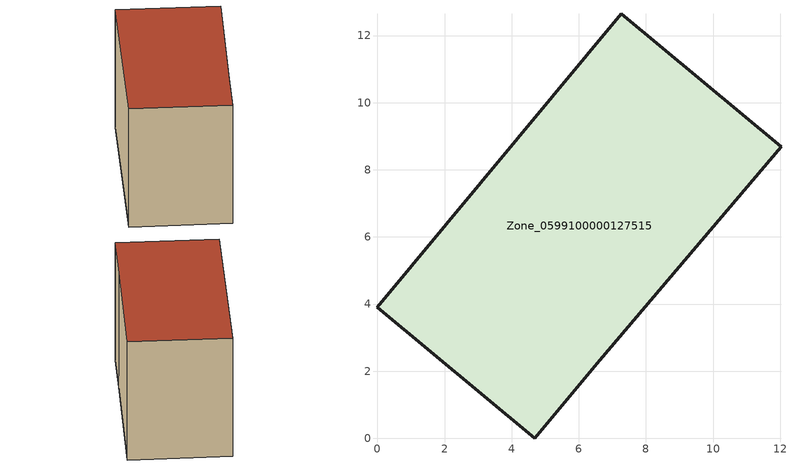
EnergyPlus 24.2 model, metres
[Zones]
Zone_0599100000127515
 floor ground (C_G): 0,3.91 7.26,12.65 12.02,8.68 6.62,2.32 4.69,0 z0
 wall outside (C_F): 7.26,12.65 0,3.91 4.69,0 6.62,2.32 12.02,8.68 7.26,12.65 z0:8.1
 roof outside (C_R): 12.02,8.68 7.26,12.65 0,3.91 4.69,0 6.62,2.32 z8.1
[BUILDING]
Pand.0599100000127515: North Axis=0; Terrain=City; Loads Convergence Tolerance Value=0.04; Temperature Convergence Tolerance Value=0.4; Solar Distribution=FullExterior; Maximum Number of Warmup Days=25; Minimum Number of Warmup Days=1
[Site:Location]
Rotterdam.The.Hague.AP_ZH_NLD Design_Conditions: Latitude=51.96; Longitude=4.45; Time Zone=1; Elevation=-4.5
[SITE:GROUNDTEMPERATURE:BUILDINGSURFACE]
18, 18, 18, 18, 18, 18, 18, 18, 18, 18, 18, 18
[MATERIAL] Thermal Absorptance=0.9; Solar Absorptance=0.7; Visible Absorptance=0.7
Name | Roughness | Thickness | Conductivity | Density | Specific Heat
G.TI.1946-1964 | MediumSmooth | 0.15 | 1 | 540 | 1210
F.TI.1946-1964 | Rough | 0.3 | 0.857143 | 1920 | 840
R.TI.1946-1964 | MediumRough | 0.2 | 0.277778 | 1500 | 1000
[CONSTRUCTION]
C_G: G.TI.1946-1964
C_F: F.TI.1946-1964
C_R: R.TI.1946-1964
[ZONE]
Zone_0599100000127515: Type=1; Multiplier=1; Ceiling Height=Autocalculate; Volume=Autocalculate; Floor Area=autocalculate; Part of Total Floor Area=Yes
[ZONEINFILTRATION:DESIGNFLOWRATE]
Infil_Zone_0599100000127515: Zone or ZoneList or Space or SpaceList=Zone_0599100000127515; Schedule=AlwaysOn; Design Flow Rate Calculation Method=Flow/Area; Flow Rate per Floor Area=0.003; Constant Term Coefficient=1; Temperature Term Coefficient=0; Velocity Term Coefficient=0; Velocity Squared Term Coefficient=0
[HVACTEMPLATE:ZONE:IDEALLOADSAIRSYSTEM]
Zone_0599100000127515: Maximum Heating Supply Air Temperature=50; Minimum Cooling Supply Air Temperature=13; Maximum Heating Supply Air Humidity Ratio=0.0156; Minimum Cooling Supply Air Humidity Ratio=0.0077; Heating Limit=NoLimit; Cooling Limit=NoLimit; Dehumidification Control Type=ConstantSensibleHeatRatio; Cooling Sensible Heat Ratio=0.7; Dehumidification Setpoint=60; Humidification Control Type=None; Humidification Setpoint=30; Outdoor Air Method=None; Outdoor Air Flow Rate per Person=0.00944; Outdoor Air Flow Rate per Zone Floor Area=0; Outdoor Air Flow Rate per Zone=0; Demand Controlled Ventilation Type=None; Outdoor Air Economizer Type=NoEconomizer; Heat Recovery Type=None; Sensible Heat Recovery Effectiveness=0.7; Latent Heat Recovery Effectiveness=0.65
[ZONECONTROL:THERMOSTAT]
ThermostatControl_Zone_0599100000127515: Zone or ZoneList=Zone_0599100000127515; Control Type Schedule=DualSetpointControlType; Control 1=Thermostat_Zone_0599100000127515; Temperature Difference Between Cutout And Setpoint=0
[THERMOSTATSETPOINT:DUALSETPOINT]
Thermostat_Zone_0599100000127515: Heating Setpoint Temperature Schedule=HeatingSetpoint_Zone_0599100000127515; Cooling Setpoint Temperature Schedule=CoolingSetpoint_Zone_0599100000127515
[SCHEDULE:COMPACT]
HeatingSetpoint_Zone_0599100000127515: Through: 12/31, For: AllDays, Until: 24:00, 21
CoolingSetpoint_Zone_0599100000127515: Through: 12/31, For: AllDays, Until: 24:00, 24
DualSetpointControlType: Through: 12/31, For: AllDays, Until: 24:00, 4
AlwaysOn: Through: 12/31, For: AllDays, Until: 24:00, 1
